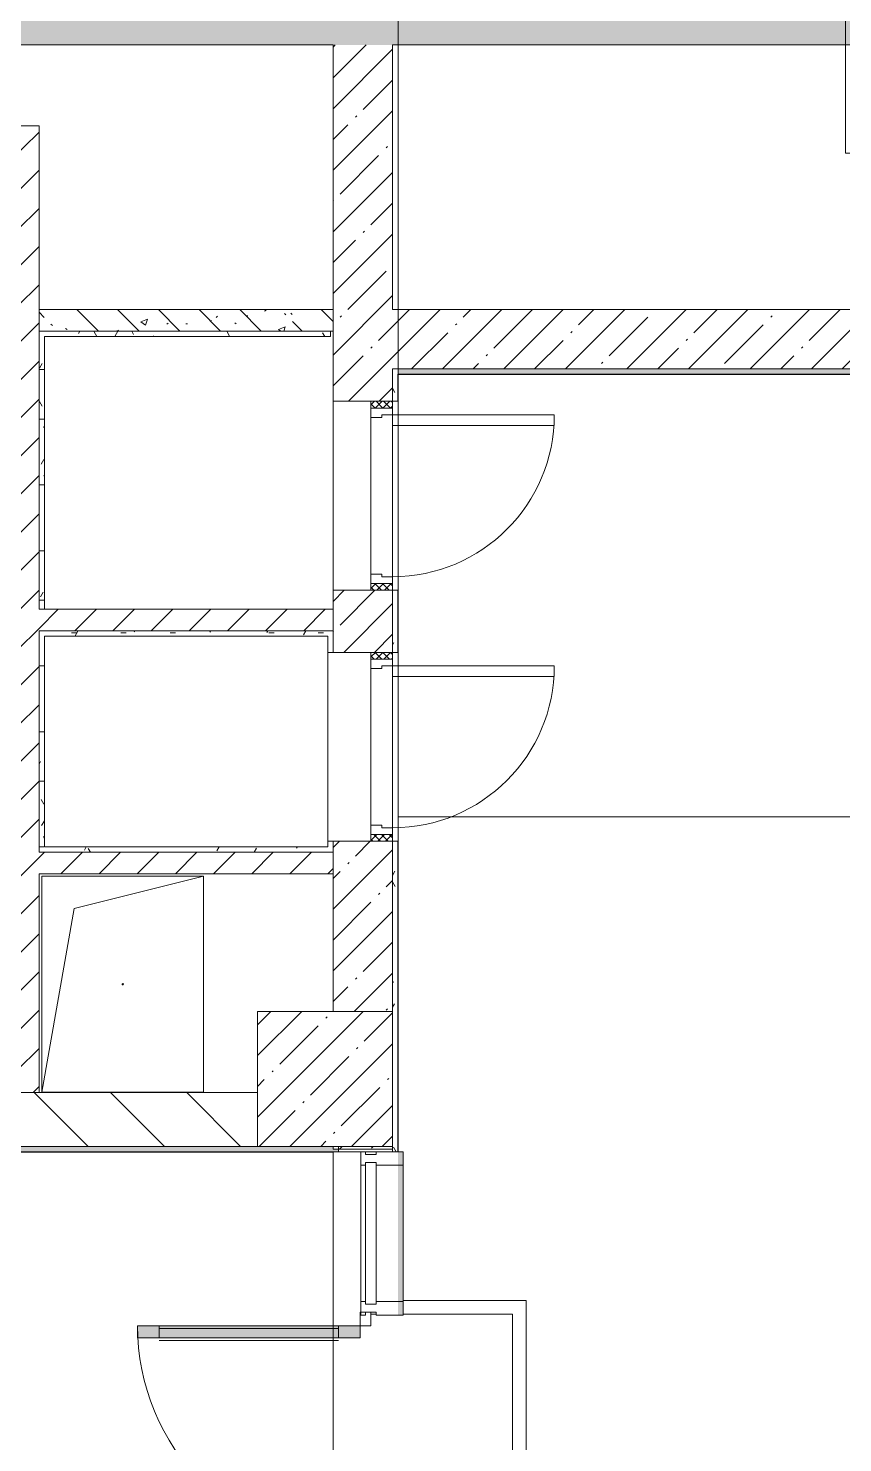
# Model space of a CAD drawing. Header units: millimetres. Extents: x -1113 to 415037, y -3642 to 354837.
# Drawn here: x 167632 to 170651, y 9802 to 15042 of the extents above; entities that cross this region are included whole.
import ezdxf

# ---------------------------------------------------------------- set-up
doc = ezdxf.new("R2010")
doc.units = ezdxf.units.MM
for name, color, linetype, lineweight in [('A-AREA-BNDY', 7, 'Continuous', 5), ('A-DETL-GENF', 7, 'Continuous', 9), ('A-DOOR-2', 7, 'Continuous', 5), ('A-DOOR-FRAM-2', 7, 'Continuous', 5), ('A-FLOR', 7, 'Continuous', 9), ('A-GENM', 7, 'Continuous', 9), ('A-GLAZ-CURT', 7, 'Continuous', 9), ('A-GLAZ-CURT-2', 7, 'Continuous', 20), ('A-GLAZ-CWMG', 7, 'Continuous', 9), ('A-GLAZ-CWMG-1', 7, 'Continuous', 20), ('A-WALL', 7, 'Continuous', 5), ('I-WALL', 7, 'Continuous', 5), ('S-COLS', 7, 'Continuous', 9), ('S-COLS-1', 7, 'Continuous', 5)]:
    doc.layers.add(name, color=color, linetype=linetype, lineweight=lineweight)
doc.layers.add('A-AREA-PATT-2', color=7, linetype='Continuous', lineweight=5, true_color=0xcde0ef, transparency=1)
doc.layers.add('A-FLOR-PATT-1', color=7, linetype='Continuous', lineweight=9, true_color=0xeef6ff, transparency=0.5)
for name, color, linetype, lineweight, true_color in [('A-DOOR-1', 7, 'Continuous', 5, 0xc0c0c0), ('A-DOOR-FRAM-1', 7, 'Continuous', 5, 0xc0c0c0), ('A-WALL-1', 9, 'Continuous', 5, 0x808080), ('A-WALL-FNSH-1', 9, 'Continuous', 5, 0x808080)]:
    doc.layers.add(name, color=color, linetype=linetype, lineweight=lineweight, true_color=true_color)
pattern_1 = [(135, (148772.12, -1e-08), (-141.4214, -141.4214), [])]
pattern_2 = [(45, (148772.12, -1e-08), (-70.71068, 70.71068), [])]
pattern_3 = [(45, (148772.12, -1e-08), (-114.04925, 114.04925), []), (45, (148886.17, -1e-08), (-114.04925, 114.04925), [201.612, -40.322, 6.706, -33.617])]
pattern_4 = [(0, (148772.123, -1e-08), (243.84, 60.96), [20.117, -162.763, 20.117, -162.763, -975.36]), (0, (148772.123, -1e-08), (243.84, 60.96), [-365.76, 20.117, -345.643, 20.117, -162.763, -426.72]), (0, (148772.123, -1e-08), (243.84, 60.96), [-914.4, 20.117, -101.803, 20.117, -284.683]), (120, (148863.563, 30.48), (-174.71291, 180.69163), [20.117, -162.763, 20.117, -162.763, -975.36]), (120, (148863.563, 30.48), (-174.71291, 180.69163), [-365.76, 20.117, -345.643, 20.117, -162.763, -426.72]), (120, (148863.563, 30.48), (-174.71291, 180.69163), [-914.4, 20.117, -101.803, 20.117, -284.683]), (240, (148894.043, 152.4), (-69.12709, -241.65163), [20.117, -162.763, 20.117, -162.763, -975.36]), (240, (148894.043, 152.4), (-69.12709, -241.65163), [-365.76, 20.117, -345.643, 20.117, -162.763, -426.72]), (240, (148894.043, 152.4), (-69.12709, -241.65163), [-914.4, 20.117, -101.803, 20.117, -284.683])]

# ---------------------------------------------------------------- blocks, each defined once
blk = doc.blocks.new('BSC_Колонна _Прямоугольная - 500х500-V357-Объем проектирования 2 этажа')
at = {"layer": 'S-COLS-1'}
h = blk.add_hatch(dxfattribs=at)
h.set_pattern_fill('FP_103', color=256, style=0, pattern_type=2)
h.set_pattern_definition([(45, (-19960, -11150), (-114.0493, 114.0493), []), (45, (-19845.95, -11150), (-114.0493, 114.0493), [201.613, -40.323, 6.706, -33.617])])
h.paths.add_polyline_path([(250, -250), (250, 250), (-250, 250), (-250, -250)])
for p, q in [((250, 250), (-250, 250)), ((-250, 250), (-250, -250)), ((250, -250), (250, 250)), ((-250, -250), (250, -250))]:
    blk.add_line(p, q, dxfattribs=at)
blk = doc.blocks.new('110_Дверь_СКБ_1Ст - д-18 _п_ 700x2100h_Технический шкаф ЭОМ и СС-32102833-Объем проектирования 2 этажа')
at = {"layer": 'A-DOOR-2'}
h = blk.add_hatch(dxfattribs=at)
h.set_pattern_fill('FP_117', color=256, style=0, pattern_type=2)
h.set_pattern_definition([(135, (1951.41, 174.685), (-14.14214, -14.14214), []), (225, (1951.41, 174.685), (14.14214, -14.14214), [])])
h.paths.add_polyline_path([(362.5, 110), (337.5, 110), (337.5, 30), (362.5, 30)])
at = {"layer": 'A-DOOR-FRAM-2'}
h = blk.add_hatch(dxfattribs=at)
h.set_pattern_fill('FP_118', color=256, style=0, pattern_type=2)
h.set_pattern_definition([(45, (-171.384, 174.685), (-14.1421, 14.1421), []), (135, (-171.384, 174.685), (-14.1421, -14.1421), [])])
h.paths.add_polyline_path([(-312.5, 110), (-337.5, 110), (-337.5, 30), (-312.5, 30)])
at = {"layer": 'A-DOOR-1'}
for p, q in [((-287.5, 710), (-287.5, 110)), ((-247.5, 710), (-287.5, 710)), ((-247.5, 110), (-247.5, 710)), ((-287.5, 110), (-247.5, 110))]:
    blk.add_line(p, q, dxfattribs=at)
blk.add_arc((-287.5, 110), 600, 360, 90, dxfattribs=at)
at = {"layer": 'A-DOOR-FRAM-1'}
for p, q in [((-312.5, 110), (-337.5, 110)), ((-337.5, 110), (-337.5, 30)), ((-287.5, 110), (-312.5, 110)), ((-312.5, 110), (-312.5, 30)), ((-312.5, 30), (-312.5, 110)), ((-287.5, 70), (-287.5, 110)), ((-247.5, 110), (312.5, 110)), ((312.5, 110), (312.5, 70)), ((337.5, 110), (312.5, 110)), ((337.5, 30), (337.5, 110)), ((362.5, 110), (337.5, 110)), ((337.5, 110), (337.5, 30)), ((362.5, 30), (362.5, 110)), ((-277.5, 70), (-287.5, 70)), ((-277.5, 30), (-277.5, 70)), ((312.5, 70), (302.5, 70)), ((302.5, 70), (302.5, 30)), ((-337.5, 30), (-312.5, 30)), ((-312.5, 30), (-277.5, 30)), ((302.5, 30), (-277.5, 30)), ((302.5, 30), (337.5, 30)), ((337.5, 30), (362.5, 30))]:
    blk.add_line(p, q, dxfattribs=at)
blk = doc.blocks.new('GM_Отверстие прямоугольное _в плите_ - Отверстие-21980211-Объем проектирования 2 этажа')
at = {"layer": 'A-GENM'}
for p, q in [((-300, -400), (-300, 400)), ((-300, 400), (300, 400)), ((300, 400), (-300, 400)), ((-300, 400), (-300, -400)), ((-180, 280), (300, 400)), ((300, 400), (300, -400)), ((300, -400), (300, 400)), ((-300, -400), (-180, 280)), ((300, -400), (-300, -400)), ((-300, -400), (300, -400))]:
    blk.add_line(p, q, dxfattribs=at)
for start, end in [(360, 180), (180, 360)]:
    blk.add_arc((0, 0), 2.5, start, end, dxfattribs=at)
blk = doc.blocks.new('Системная панель - Стекло - 40мм-32387041-Объем проектирования 2 этажа')
at = {"layer": 'A-GLAZ-CURT-2'}
for p, q in [((262.3, 40), (-262.3, 40)), ((-262.3, 40), (-262.3, 0)), ((-262.3, 0), (262.3, 0)), ((262.3, 0), (262.3, 40))]:
    blk.add_line(p, q, dxfattribs=at)
blk = doc.blocks.new('Прямоугольный импост - Импост структурный с накладкой - 160мм Темный-30755591-Объем проектирования 2 этажа')
at = {"layer": 'A-GLAZ-CWMG-1'}
for p, q in [((-25, 0), (-25, 17)), ((-25, 17), (25, 17)), ((-15, 0), (-25, 0)), ((-15, -40), (-15, 0)), ((25, 0), (15, 0)), ((15, 0), (15, -40)), ((25, 17), (25, 0)), ((-25, -140), (-25, -40)), ((-25, -40), (-15, -40)), ((15, -40), (25, -40)), ((25, -40), (25, -140)), ((25, -140), (-25, -140))]:
    blk.add_line(p, q, dxfattribs=at)
blk = doc.blocks.new('Прямоугольный импост - Импост структурный с накладкой - 160мм Темный-30755595-Объем проектирования 2 этажа')
at = {"layer": 'A-GLAZ-CWMG-1'}
for p, q in [((0, 17), (-50, 17)), ((-50, 17), (-50, 0)), ((-50, 0), (-40, 0)), ((-40, 0), (-40, -40)), ((-10, -40), (-10, 0)), ((-10, 0), (0, 0)), ((0, 0), (0, 17)), ((-40, -40), (-50, -40)), ((-50, -40), (-50, -140)), ((0, -40), (-10, -40)), ((0, -140), (0, -40)), ((-50, -140), (0, -140))]:
    blk.add_line(p, q, dxfattribs=at)
blk = doc.blocks.new('Дверь_Витражная_остекление_ - ВВ-16 остекление-32390142-Объем проектирования 2 этажа')
at = {"layer": 'A-DETL-GENF'}
for p, q in [((-787.5, -20), (-832.5, -20)), ((-832.5, -845), (-832.5, -20)), ((-787.5, -20), (-832.5, -20)), ((-832.5, -20), (-832.5, -845)), ((-787.5, -845), (-787.5, -20)), ((-787.5, -845), (-787.5, -20)), ((837.5, -860), (837.5, -20)), ((837.5, -20), (837.5, -860)), ((882.5, -860), (882.5, -20)), ((882.5, -860), (882.5, -20)), ((-832.5, -100), (-787.5, -100)), ((-822.5, -765), (-822.5, -100)), ((-778.5, -765), (-778.5, -100)), ((828.5, -780), (828.5, -100)), ((882.5, -100), (837.5, -100)), ((872.5, -780), (872.5, -100)), ((-832.5, -765), (-787.5, -765)), ((882.5, -780), (837.5, -780)), ((-832.5, -845), (-787.5, -845)), ((-832.5, -845), (-787.5, -845)), ((882.5, -860), (837.5, -860)), ((837.5, -860), (882.5, -860))]:
    blk.add_line(p, q, dxfattribs=at)
at = {"layer": 'A-DOOR-1'}
for p, q in [((-882.5, 20), (-832.5, 20)), ((-882.5, -20), (-882.5, 20)), ((-832.5, 20), (-832.5, -20)), ((832.5, 20), (882.5, 20)), ((832.5, -20), (832.5, 20)), ((882.5, 20), (882.5, -20)), ((-832.5, -20), (-882.5, -20)), ((-832.5, -845), (-832.5, -20)), ((832.5, -860), (832.5, -20)), ((882.5, -20), (832.5, -20))]:
    blk.add_line(p, q, dxfattribs=at)
for centre, radius, start, end in [((-832.5, -20), 825, 270, 0), ((832.5, -20), 840, 180, 270)]:
    blk.add_arc(centre, radius, start, end, dxfattribs=at)
blk = doc.blocks.new('Прямоугольный импост - Импост структурный с накладкой - 160мм Темный-32387142-Объем проектирования 2 этажа')
at = {"layer": 'A-GLAZ-CWMG'}
for p, q in [((20093, 10325.4), (20093, 10830)), ((20250, 10325.4), (20250, 10830))]:
    blk.add_line(p, q, dxfattribs=at)

msp = doc.modelspace()

# ---------------------------------------------------------------- hatches: boundary and pattern name
at = {"layer": 'A-AREA-PATT-2'}
h = msp.add_hatch(color=256, dxfattribs=at)
h.paths.add_polyline_path([(187288.1, 7920.5), (187291.6, 7921), (187289.5, 7931), (187281.6, 7931), (187281.6, 7920.5)])
h.paths.add_polyline_path([(169022.1, 7920.5), (169022.1, 8530.4), (168992.1, 8530.4), (168992.1, 7920.5), (169017.1, 7920.5)])
h.paths.add_polyline_path([(187291.1, 7990), (187291.6, 7991.2), (187291.6, 8080), (187288.1, 8080), (187288.1, 8030), (187291.1, 8030), (187291.1, 8000)])
h.paths.add_polyline_path([(187288.1, 10065), (187291.6, 10065), (187291.1, 10115), (187288.1, 10115)])
h.paths.add_polyline_path([(169022.1, 10275.4), (169022.1, 10880), (169002.6, 10878), (169002.6, 10275.4)])
h.paths.add_polyline_path([(187266.6, 10669), (187286.6, 10669), (187286.6, 10679.5), (187266.6, 10679.5)])
h.paths.add_polyline_path([(181432.1, 13740), (181472.1, 13740), (181470.2, 13759.5), (181422.1, 13759.5), (181422.1, 13740)])
h.paths.add_polyline_path([(180072.1, 13740), (180122.1, 13740), (180120.2, 13759.5), (180072.1, 13759.5)])
h.paths.add_polyline_path([(182422.1, 18870), (182422.1, 18920), (182402.6, 18918.1), (182402.6, 18870)])
h.paths.add_polyline_path([(182402.6, 20220), (182422.1, 20220), (182422.1, 20270), (182402.6, 20268.1), (182402.6, 20222)])
at = {"layer": 'A-FLOR-PATT-1'}
h = msp.add_hatch(color=256, dxfattribs=at)
h.paths.add_polyline_path([(162402, 7900), (162442, 7900), (162442, 8730), (162402, 8730), (162402, 7903.7)])
h.paths.add_polyline_path([(173072.1, 7900), (173072.1, 8230), (173032.1, 8230), (173032.1, 7900)])
h.paths.add_polyline_path([(163662, 7900), (163702, 7900), (163702, 8230), (163662, 8230), (163662, 7920)])
h.paths.add_polyline_path([(171772.1, 7900), (171812.1, 7900), (171812.1, 8730), (171772.1, 8730), (171772.1, 7920)])
h.paths.add_polyline_path([(154167.1, 7915), (154167.1, 8315), (154127.1, 8315), (154127.1, 7915)])
h.paths.add_polyline_path([(152912.1, 7915), (152912.1, 8810), (152872.1, 8810), (152872.1, 7915), (152902.1, 7915)])
h.paths.add_polyline_path([(187288.1, 8030), (187288.1, 8075), (186295.6, 8075), (186295.6, 8030), (187286.6, 8030)])
h.paths.add_polyline_path([(168782.1, 8520.4), (168862.1, 8520.4), (168862.1, 8565.4), (168022.1, 8565.4), (168022.1, 8520.4), (168398, 8520.4)])
h.paths.add_polyline_path([(186895.7, 10020), (187288.1, 10020), (187288.1, 10065), (186295.6, 10065), (186295.6, 10020), (186762.1, 10020)])
h.paths.add_polyline_path([(168037.1, 10190.4), (168862.1, 10190.4), (168862.1, 10235.4), (168037.1, 10235.4)])
h.paths.add_polyline_path([(180167.1, 12960), (180167.1, 13780), (180122.1, 13780), (180122.1, 12960)])
h.paths.add_polyline_path([(181432.1, 13460), (181432.1, 13740), (181422.1, 13740), (181422.1, 13780), (181387.1, 13780), (181387.1, 13460), (181422.1, 13460)])
h.paths.add_polyline_path([(182804.8, 18920), (183202.1, 18920), (183202.1, 18965), (182382.1, 18965), (182382.1, 18920), (182422.1, 18920)])
h.paths.add_polyline_path([(182570.3, 20185), (182702.1, 20185), (182702.1, 20230), (182422.1, 20230), (182422.1, 20220), (182382.1, 20220), (182382.1, 20185), (182435.2, 20185)])
at = {"layer": 'I-WALL'}
h = msp.add_hatch(dxfattribs=at)
h.set_pattern_fill('FP_1', color=256, style=0, pattern_type=2)
h.set_pattern_definition(pattern_3)
h.paths.add_polyline_path([(179382.1, 14980), (179562.1, 14980), (179562.1, 15200), (179382.1, 15200), (179382.1, 14984.5)])
h.paths.add_polyline_path([(165582.1, 14980), (166882.4, 14980.3), (166882.4, 15200), (163092.1, 15200), (163092.1, 14980), (165507.1, 14980)])
h.paths.add_polyline_path([(178516.3, 14980), (178782.1, 14980), (178782.1, 15200), (175182.1, 15200), (175182.1, 14980), (177070.8, 14980)])
h.paths.add_polyline_path([(168982.1, 14980), (170682.1, 14980), (170682.1, 15200), (167482.4, 15200), (167482.4, 14980), (168762.1, 14980)])
h.paths.add_polyline_path([(174582.1, 14980), (174582.1, 15200), (171282.1, 15200), (171282.1, 14980), (171289, 14980)])
h = msp.add_hatch(dxfattribs=at)
h.set_pattern_fill('FP_1', color=256, style=0, pattern_type=2)
h.set_pattern_definition(pattern_3)
h.paths.add_polyline_path([(168982.1, 10890), (168982.1, 10900), (168762.1, 10900), (168762.1, 10890), (168877.4, 10895.2), (168981.9, 10890)])
h.paths.add_polyline_path([(168982.1, 11400), (168982.1, 12030), (168762.1, 12030), (168762.1, 11400), (168873.2, 11400)])
h.paths.add_polyline_path([(168902.1, 12730), (168982.1, 12730), (168982.1, 12960), (168762.1, 12960), (168762.1, 12730)])
h.paths.add_polyline_path([(168982.1, 13660), (168982.1, 14980), (168762.1, 14980), (168762.1, 13660), (168902.1, 13660)])
h = msp.add_hatch(dxfattribs=at)
h.set_pattern_fill('FP_22', color=256, style=0, pattern_type=2)
h.set_pattern_definition(pattern_2)
h.paths.add_polyline_path([(167672.1, 14600), (167672.1, 14680), (167482.4, 14680), (167482.4, 14600), (167592.1, 14600)])
h = msp.add_hatch(dxfattribs=at)
h.set_pattern_fill('FP_22', color=256, style=0, pattern_type=2)
h.set_pattern_definition(pattern_2)
h.paths.add_polyline_path([(167672.1, 11100), (167672.1, 14600), (167592.1, 14600), (167592.1, 11100)])
h = msp.add_hatch(dxfattribs=at)
h.set_pattern_fill('FP_41', color=256, style=0, pattern_type=2)
h.set_pattern_definition([(135, (148772.12, -1e-08), (-150.8683, -150.8683), [213.36, -35.56, 7.112, -35.56]), (135, (148772.12, 150.77), (-150.8683, -150.8683), []), (50, (148772.12, -1e-08), (255.0577, -22.3145), [26.67, -293.37]), (355, (148772.12, -1e-08), (-49.3404, 267.479), [21.336, -234.696]), (100.451, (148793.38, -1.86), (205.7195, 245.1636), [22.666, -249.326]), (46.184, (148772.12, 71.12), (379.511, -58.86), [40.005, -440.055]), (96.636, (148803.75, 66.2), (332.3634, 346.399), [33.999, -373.989]), (351.184, (148772.12, 71.12), (332.367, 346.395), [32.004, -352.044]), (21, (148807.68, 53.34), (212.2602, -143.1711), [26.67, -293.37]), (326, (148807.68, 53.34), (86.5224, 257.8632), [21.336, -234.696]), (71.451, (148825.37, 41.4), (298.784, 114.69), [22.666, -249.326]), (37.5, (148772.12, -1e-08), (4.32385, 118.3775), [6.706, -225.146, 6.706, -231.546, -235.585]), (37.5, (148772.12, -1e-08), (4.32385, 118.3775), [-470.103, 6.706, -228.879]), (7.5, (148772.12, -1e-08), (93.5476, 140.2533), [6.706, -129.134, 6.706, -219.812, -89.789]), (7.5, (148772.12, -1e-08), (93.5476, 140.2533), [-362.356, 6.706, -83.083]), (327.5, (148692.82, -1e-08), (189.82734, -8.0202), [6.706, -82.194, 6.706, -270.662, -368.046]), (327.5, (148692.82, -1e-08), (189.82734, -8.0202), [-366.268, 6.706, -361.34]), (317.5, (148657.26, -1e-08), (207.3811, 35.5976), [6.706, -108.864, 6.706, -177.495, -261.366]), (317.5, (148657.26, -1e-08), (207.3811, 35.5976), [-299.771, 6.706, -254.66])])
h.paths.add_polyline_path([(168398, 13920), (168762.1, 13920), (168762.1, 14000), (167672.1, 14000), (167672.1, 13920)])
h = msp.add_hatch(dxfattribs=at)
h.set_pattern_fill('FP_1', color=256, style=0, pattern_type=2)
h.set_pattern_definition(pattern_3)
h.paths.add_polyline_path([(169843.5, 13780), (179562.1, 13780), (179562.1, 14000), (168982.1, 14000), (168982.1, 13780), (169002.6, 13780)])
h = msp.add_hatch(dxfattribs=at)
h.set_pattern_fill('FP_191', color=256, style=0, pattern_type=2)
h.set_pattern_definition(pattern_4)
h.paths.add_polyline_path([(168707.1, 13900), (168752.1, 13900), (168752.1, 13920), (167672.1, 13920), (167672.1, 13900), (168398, 13900)])
h = msp.add_hatch(dxfattribs=at)
h.set_pattern_fill('FP_191', color=256, style=0, pattern_type=2)
h.set_pattern_definition(pattern_4)
h.paths.add_polyline_path([(167692.1, 12890), (167692.1, 13900), (167672.1, 13899.6), (167672.1, 12890)])
h = msp.add_hatch(dxfattribs=at)
h.set_pattern_fill('FP_191', color=256, style=0, pattern_type=2)
h.set_pattern_definition(pattern_4)
h.paths.add_polyline_path([(168982.1, 10880), (169002.1, 10880), (169002.1, 12030), (168982.1, 12030), (168982.1, 10890)])
h.paths.add_polyline_path([(169002.1, 12730), (169002.1, 12960), (168982.1, 12960), (168982.1, 12730)])
h.paths.add_polyline_path([(169002.1, 13660), (169001.2, 13760), (168982.1, 13779.6), (168982.1, 13660)])
h.paths.add_polyline_path([(169002.1, 13760), (169002.1, 13780), (168982.5, 13779.6)])
h = msp.add_hatch(dxfattribs=at)
h.set_pattern_fill('FP_191', color=256, style=0, pattern_type=2)
h.set_pattern_definition(pattern_4)
h.paths.add_polyline_path([(182982.1, 13760), (183002.1, 13760), (183002.1, 13780), (181472.1, 13780), (181472.1, 13760), (182902.1, 13760)])
h.paths.add_polyline_path([(170661.6, 13760), (180072.1, 13760), (180072.1, 13780), (169002.1, 13780), (169002.6, 13760), (170210.2, 13760)])
h = msp.add_hatch(dxfattribs=at)
h.set_pattern_fill('FP_22', color=256, style=0, pattern_type=2)
h.set_pattern_definition(pattern_2)
h.paths.add_polyline_path([(168398, 12810), (168762.1, 12810.4), (168762.1, 12890), (167672.1, 12890), (167672.1, 12810)])
h = msp.add_hatch(dxfattribs=at)
h.set_pattern_fill('FP_191', color=256, style=0, pattern_type=2)
h.set_pattern_definition(pattern_4)
h.paths.add_polyline_path([(168737.1, 12790), (168742.1, 12790), (168742.1, 12810), (167672.1, 12810), (167672.1, 12790), (168398, 12790)])
h = msp.add_hatch(dxfattribs=at)
h.set_pattern_fill('FP_191', color=256, style=0, pattern_type=2)
h.set_pattern_definition(pattern_4)
h.paths.add_polyline_path([(167692.1, 11990), (167692.1, 12790), (167672.1, 12789.6), (167672.1, 11990), (167682.1, 11990)])
h = msp.add_hatch(dxfattribs=at)
h.set_pattern_fill('FP_191', color=256, style=0, pattern_type=2)
h.set_pattern_definition(pattern_4)
h.paths.add_polyline_path([(168441, 11990), (168742.1, 11990), (168742.1, 12010), (167692.1, 12010), (167692.1, 11990), (168398, 11990)])
h = msp.add_hatch(dxfattribs=at)
h.set_pattern_fill('FP_22', color=256, style=0, pattern_type=2)
h.set_pattern_definition(pattern_2)
h.paths.add_polyline_path([(168435.5, 11910), (168762.1, 11910), (168762.1, 11990), (167672.1, 11990), (167672.1, 11910), (168398, 11910)])
h = msp.add_hatch(dxfattribs=at)
h.set_pattern_fill('FP_23', color=256, style=0, pattern_type=2)
h.set_pattern_definition(pattern_1)
h.paths.add_polyline_path([(168482.1, 10900), (168482.1, 11100), (165757.1, 11100), (165757.1, 10900), (168398, 10900)])
h.paths.add_polyline_path([(163147.1, 10900), (163177.1, 10900), (163177.1, 11100), (162982.1, 11100), (162982.1, 10900)])
h.paths.add_polyline_path([(164277.1, 10900), (164657.1, 10900), (164657.1, 11100), (164277.1, 11100), (164277.1, 11084.3)])
h = msp.add_hatch(dxfattribs=at)
h.set_pattern_fill('FP_191', color=256, style=0, pattern_type=2)
h.set_pattern_definition(pattern_4)
h.paths.add_polyline_path([(168398, 10880), (168782.1, 10880), (168782.1, 10890.9), (168762.1, 10890), (168762.1, 10900), (165787.1, 10900), (165787.1, 10892), (165757.1, 10892), (165757.1, 10880), (167672.1, 10880)])
h.paths.add_polyline_path([(164423, 10880), (164657.1, 10880), (164657.1, 10892), (164627.1, 10892), (164627.1, 10900), (164307.1, 10897.8), (164307.1, 10892), (164277.1, 10892), (164277.1, 10880), (164307.1, 10880)])
h.paths.add_polyline_path([(162616.2, 10880), (163177.1, 10880), (163177.1, 10892), (163147.1, 10892), (163147.1, 10900), (162482.4, 10900), (162482.4, 10880), (162582.1, 10880)])
h = msp.add_hatch(dxfattribs=at)
h.set_pattern_fill('FP_23', color=256, style=0, pattern_type=2)
h.set_pattern_definition(pattern_1)
h.paths.add_polyline_path([(168922.1, 7900), (168982.1, 7900), (168982.1, 7920), (168782.1, 7920), (168782.1, 7900)])
h.paths.add_polyline_path([(168869.5, 10880), (168982.1, 10880), (168981.9, 10890), (168877.4, 10895.2), (168782.1, 10890), (168782.1, 10880)])

# ---------------------------------------------------------------- linework, layer by layer
at = {"layer": 'A-AREA-BNDY', "flags": 128}
msp.add_lwpolyline([(162482.1, 21569), (162482.1, 18490), (163113.1, 18490), (163113.1, 17821), (162482.1, 17821), (162482.1, 15231), (169003.1, 15231), (169003.1, 12121), (171341.1, 12121), (171341.1, 14579), (170661.1, 14579), (170661.1, 15090), (170651.1, 15090), (170651.1, 15361), (170910.1, 15361), (171282.1, 15361), (177312.1, 15361), (177312.1, 26340)], dxfattribs=at)
msp.add_lwpolyline([(162482.1, 10879), (162482.1, 7920), (163772, 7920), (163772, 7921), (168762.1, 7921), (168762.1, 10879)], close=True, dxfattribs=at)
at = {"layer": 'A-FLOR'}
for p, q in [((168762.1, 14980), (167482.4, 14980)), ((168982.1, 14980), (170682.1, 14980)), ((169022.1, 10328.9), (169477.1, 10328.9)), ((169477.1, 10328.9), (169477.1, 8497.4)), ((168922.1, 10278.9), (168902.1, 10278.9)), ((169427.1, 10278.9), (169022.1, 10278.9)), ((169427.1, 8547.4), (169427.1, 10278.9))]:
    msp.add_line(p, q, dxfattribs=at)
at = {"layer": 'A-WALL'}
for p, q in [((167672.1, 14680), (167672.1, 12890)), ((168982.1, 13660), (168982.1, 13780)), ((168982.1, 13780), (180072.1, 13780)), ((169002.1, 13760), (169002.1, 13660)), ((168762.1, 12730), (168762.1, 12960)), ((169002.1, 12730), (169002.1, 12960)), ((167672.1, 12810), (167672.1, 11990)), ((168762.1, 11990), (168762.1, 12030)), ((169002.1, 10880), (169002.1, 12030)), ((168762.1, 11990), (167672.1, 11990)), ((165787.1, 10900), (168482.1, 10900)), ((168482.1, 10900), (165787.1, 10900)), ((168782.1, 10880), (168782.1, 10900)), ((168982.1, 10880), (168982.1, 10900))]:
    msp.add_line(p, q, dxfattribs=at)
at = {"layer": 'A-WALL-1'}
for p, q in [((168762.1, 14980), (168762.1, 13660)), ((168982.1, 14000), (168982.1, 14980)), ((167672.1, 14680), (167482.4, 14680)), ((168762.1, 14000), (167672.1, 14000)), ((179562.1, 14000), (168982.1, 14000)), ((168762.1, 13920), (167672.1, 13920)), ((167692.1, 13900), (168752.1, 13900)), ((167692.1, 12890), (167692.1, 13900)), ((168752.1, 13900), (168752.1, 13920)), ((169002.1, 13760), (180072.1, 13760)), ((168762.1, 13660), (168902.1, 13660)), ((168982.1, 13660), (169002.1, 13660)), ((168902.1, 12960), (168762.1, 12960)), ((168982.1, 12730), (168982.1, 12960)), ((169002.1, 12960), (168982.1, 12960)), ((168762.1, 12890), (167672.1, 12890)), ((168762.1, 12810), (167672.1, 12810)), ((167692.1, 12790), (168742.1, 12790)), ((167692.1, 12010), (167692.1, 12790)), ((168742.1, 12790), (168742.1, 12730)), ((168742.1, 12730), (168902.1, 12730)), ((168982.1, 12730), (169002.1, 12730)), ((168742.1, 12010), (167692.1, 12010)), ((168902.1, 12030), (168742.1, 12030)), ((168742.1, 12030), (168742.1, 12010)), ((168982.1, 11400), (168982.1, 12030)), ((169002.1, 12030), (168982.1, 12030)), ((168762.1, 11990), (168762.1, 11400)), ((167672.1, 11100), (167672.1, 11910)), ((167672.1, 11910), (168762.1, 11910)), ((168482.1, 11100), (165787.1, 11100)), ((168762.1, 10900), (168762.1, 10890)), ((165757.1, 10880), (169002.1, 10880)), ((168762.1, 10890), (168982.1, 10890))]:
    msp.add_line(p, q, dxfattribs=at)
at = {"layer": 'A-WALL-FNSH-1'}
for p, q in [((169003.1, 13759), (180072.1, 13759)), ((169003.1, 13660), (169003.1, 13759)), ((169002.1, 13660), (169003.1, 13660)), ((169003.1, 12960), (169002.1, 12960)), ((169003.1, 12730), (169003.1, 12960)), ((169002.1, 12730), (169003.1, 12730)), ((169003.1, 12030), (169002.1, 12030)), ((169003.1, 10880), (169003.1, 12030)), ((168761.6, 10880), (165757.1, 10880)), ((165757.1, 10879), (168761.6, 10879)), ((168761.6, 10879), (168761.6, 10880)), ((169002.1, 10880), (169003.1, 10880))]:
    msp.add_line(p, q, dxfattribs=at)
at = {"layer": 'I-WALL'}
for p, q in [((168762.1, 12960), (168762.1, 13660)), ((169003.1, 13660), (169003.1, 13610)), ((169003.1, 13570), (169003.1, 12960)), ((168742.1, 12030), (168742.1, 12730)), ((169003.1, 12730), (169003.1, 12680)), ((169003.1, 12640), (169003.1, 12030))]:
    msp.add_line(p, q, dxfattribs=at)

# ---------------------------------------------------------------- block references
at = {"layer": 'A-DOOR-1'}
for name, p, rotation in [('110_Дверь_СКБ_1Ст - д-18 _п_ 700x2100h_Технический шкаф ЭОМ и СС-32102833-Объем проектирования 2 этажа', (168872.1, 13322.5), 269.9999999999999), ('110_Дверь_СКБ_1Ст - д-18 _п_ 700x2100h_Технический шкаф ЭОМ и СС-32102833-Объем проектирования 2 этажа', (168872.1, 12392.5), 269.9999999999999), ('Дверь_Витражная_остекление_ - ВВ-16 остекление-32390142-Объем проектирования 2 этажа', (168882.1, 9402.9), 269.9999999999998)]:
    msp.add_blockref(name, p, dxfattribs=dict(at, rotation=rotation))
at = {"layer": 'A-GENM'}
msp.add_blockref('GM_Отверстие прямоугольное _в плите_ - Отверстие-21980211-Объем проектирования 2 этажа', (167982.1, 11500.7), dxfattribs=at)
at = {"layer": 'A-GLAZ-CURT', "rotation": 269.9999999999997}
msp.add_blockref('Системная панель - Стекло - 40мм-32387041-Объем проектирования 2 этажа', (168882.1, 10577.7), dxfattribs=at)
at = {"layer": 'A-GLAZ-CWMG', "rotation": 89.99999999999977}
msp.add_blockref('Прямоугольный импост - Импост структурный с накладкой - 160мм Темный-30755595-Объем проектирования 2 этажа', (168882.1, 10880), dxfattribs=at)
at = {"layer": 'A-GLAZ-CWMG'}
msp.add_blockref('Прямоугольный импост - Импост структурный с накладкой - 160мм Темный-32387142-Объем проектирования 2 этажа', (148772.1, 0), dxfattribs=at)
at = {"layer": 'A-GLAZ-CWMG', "extrusion": (0, 0, -1), "rotation": 270.0000000000002}
msp.add_blockref('Прямоугольный импост - Импост структурный с накладкой - 160мм Темный-30755591-Объем проектирования 2 этажа', (-168882.1, 10300.4), dxfattribs=at)
at = {"layer": 'S-COLS'}
msp.add_blockref('BSC_Колонна _Прямоугольная - 500х500-V357-Объем проектирования 2 этажа', (168732.1, 11150), dxfattribs=at)

doc.saveas('drawing.dxf')
